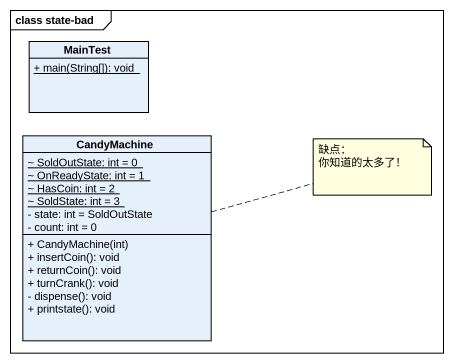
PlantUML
@startuml
mainframe class state-bad
hide circle
hide empty members
skinparam classAttributeIconSize 0
class MainTest {
  {static} + main(String[]): void
}
class CandyMachine {
  {static} ~ SoldOutState: int = 0
  {static} ~ OnReadyState: int = 1
  {static} ~ HasCoin: int = 2
  {static} ~ SoldState: int = 3
  - state: int = SoldOutState
  - count: int = 0
  + CandyMachine(int)
  + insertCoin(): void
  + returnCoin(): void
  + turnCrank(): void
  - dispense(): void
  + printstate(): void
}
note right of CandyMachine
  缺点：
  你知道的太多了！
end note
@enduml
